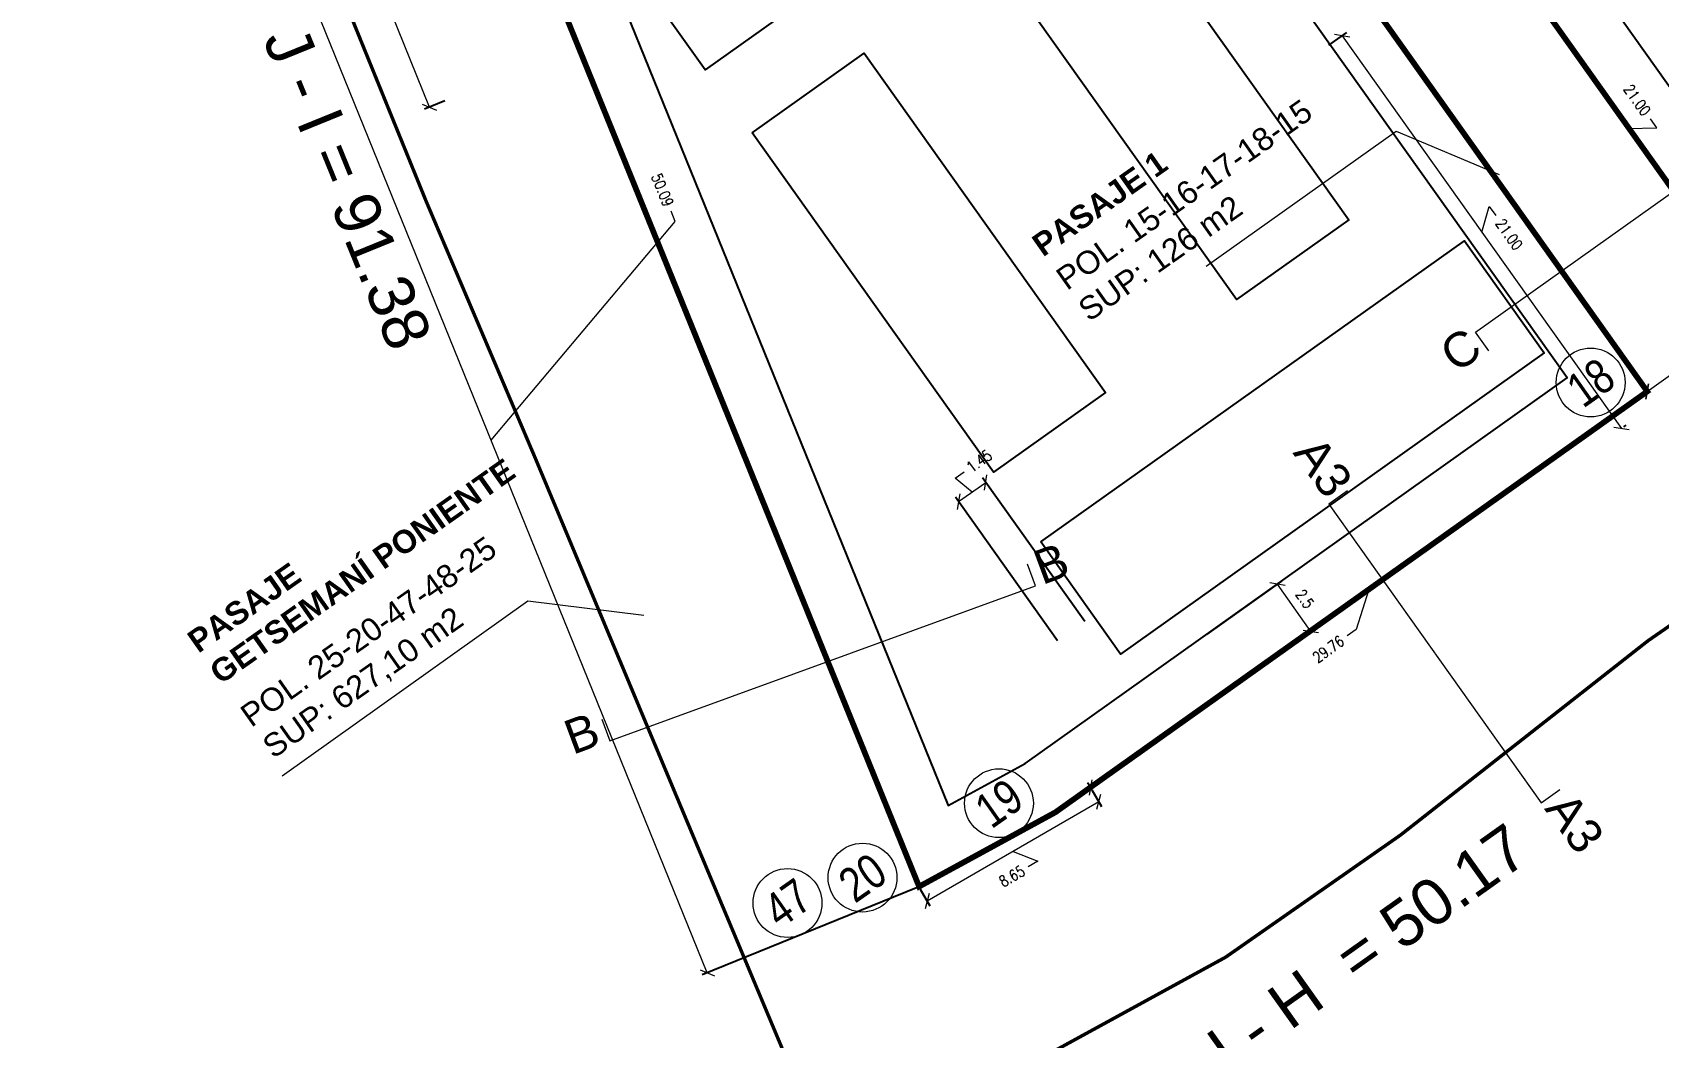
# Model space of a CAD drawing. Header units: metres. Extents: x 12 to 777, y -493 to 333.
# Drawn here: x 257.1 to 328, y -157.4 to -113.6 of the extents above; entities that cross this region are included whole.
import ezdxf
from ezdxf.enums import TextEntityAlignment as Align

# ---------------------------------------------------------------- set-up
doc = ezdxf.new("R2010")
doc.units = ezdxf.units.M
doc.header["$LTSCALE"] = 5
doc.header["$MEASUREMENT"] = 0
doc.layers.get('0').update_dxf_attribs({"color": 30})
for name, color, linetype, lineweight in [('A-ANNO-DIMS', 3, 'Continuous', 18), ('A-ANNO-TEXT', 3, 'Continuous', 18), ('G-ANNO-SYMB', 3, 'Continuous', 18), ('G-PLAN-OTLN', 7, 'Continuous', 35), ('U-ANNO-SYMB', 3, 'Continuous', 18)]:
    doc.layers.add(name, color=color, linetype=linetype, lineweight=lineweight)
doc.layers.add('U-BLDG', color=7, linetype='Continuous')
doc.layers.add('U-PROP', color=1, linetype='Continuous')
doc.styles.add('E-ARIAL', font='arial.ttf')
doc.styles.add('E-ROMANS', font='romans.shx', dxfattribs={"width": 0.8})
doc.dimstyles.new('E-0200_TICK_24', dxfattribs={"dimscale": 0.001, "dimtxt": 480, "dimasz": 480, "dimexe": 240, "dimexo": 120, "dimgap": 240, "dimtad": 0, "dimzin": 0, "dimdsep": 46, "dimtxsty": 'E-ROMANS', "dimblk": 'OBLIQUE', "dimcen": 240, "dimclrd": 256, "dimclre": 256, "dimclrt": 256, "dimadec": 0, "dimazin": 0, "dimtfac": 1, "dimtmove": 1, "dimatfit": 3, "dimldrblk": 'OPEN90', "dimfxl": 1, "dimtfill": 1, "dimtolj": 1, "dimtzin": 0, "dimlwd": -1, "dimarcsym": 0})

# ---------------------------------------------------------------- blocks, each defined once
blk = doc.blocks.new('_Oblique')
at = {"color": 0, "linetype": 'ByBlock', "lineweight": -2}
blk.add_line((-0.5, -0.5), (0.5, 0.5), dxfattribs=at)
blk = doc.blocks.new('*D323')
at = {"layer": 'A-ANNO-DIMS', "lineweight": -2, "transparency": 16777216}
for p, q in [((313.615, -114.197), (314.397, -113.641)), ((326.469, -130.82), (326.567, -130.75))]:
    blk.add_line(p, q, dxfattribs=at)
at = {"layer": 'A-ANNO-DIMS', "transparency": 16777216}
for p, q in [((314.201, -113.78), (326.372, -130.889)), ((320.287, -122.335), (320.611, -121.22)), ((320.611, -121.22), (320.889, -121.612))]:
    blk.add_line(p, q, dxfattribs=at)
at = {"layer": 'A-ANNO-DIMS', "transparency": 16777216, "xscale": 0.48, "yscale": 0.48, "zscale": 0.48}
for p, rotation in [((314.201, -113.78), 125.4251015630024), ((326.372, -130.889), 305.4251015630024)]:
    blk.add_blockref('_Oblique', p, dxfattribs=dict(at, rotation=rotation))
at = {"layer": 'A-ANNO-DIMS', "transparency": 16777216, "insert": (321.474, -122.433), "char_height": 0.48, "attachment_point": 5, "rotation": 305.4251, "style": 'E-ROMANS', "bg_fill": 3, "box_fill_scale": 1.25, "bg_fill_color": 256, "bg_fill_true_color": 13158600, "bg_fill_transparency": 0}
blk.add_mtext('\\A1;21.00', dxfattribs=at)
blk = doc.blocks.new('_Open90')
at = {"color": 0, "linetype": 'ByBlock', "lineweight": -2}
for p, q in [((0, 0), (-1, 0)), ((-0.5, 0.5), (0, 0)), ((0, 0), (-0.5, -0.5))]:
    blk.add_line(p, q, dxfattribs=at)
blk = doc.blocks.new('*D324')
at = {"layer": 'A-ANNO-DIMS', "lineweight": -2, "transparency": 16777216}
for p, q in [((320.461, -109.33), (320.36, -109.402)), ((332.628, -126.442), (332.53, -126.511))]:
    blk.add_line(p, q, dxfattribs=at)
at = {"layer": 'A-ANNO-DIMS', "transparency": 16777216}
for p, q in [((320.555, -109.263), (332.725, -126.372)), ((327.916, -117.794), (327.637, -117.403)), ((326.64, -117.818), (327.916, -117.794))]:
    blk.add_line(p, q, dxfattribs=at)
at = {"layer": 'A-ANNO-DIMS', "transparency": 16777216, "xscale": 0.48, "yscale": 0.48, "zscale": 0.48}
for p, rotation in [((320.555, -109.263), 125.4251015630024), ((332.725, -126.372), 305.4251015630024)]:
    blk.add_blockref('_Oblique', p, dxfattribs=dict(at, rotation=rotation))
at = {"layer": 'A-ANNO-DIMS', "transparency": 16777216, "insert": (327.053, -116.581), "char_height": 0.48, "attachment_point": 5, "rotation": 305.4251, "style": 'E-ROMANS', "bg_fill": 3, "box_fill_scale": 1.25, "bg_fill_color": 256, "bg_fill_true_color": 13158600, "bg_fill_transparency": 0}
blk.add_mtext('\\A1;21.00', dxfattribs=at)
blk = doc.blocks.new('*D343')
at = {"layer": 'A-ANNO-DIMS', "transparency": 16777216}
for p, q in [((327.489, -129.276), (332.375, -125.801)), ((329.932, -127.538), (329.873, -128.698)), ((329.873, -128.698), (330.264, -128.42))]:
    blk.add_line(p, q, dxfattribs=at)
at = {"layer": 'A-ANNO-DIMS', "lineweight": -2, "transparency": 16777216}
for p, q in [((332.306, -125.704), (332.236, -125.605)), ((327.42, -129.178), (327.35, -129.081))]:
    blk.add_line(p, q, dxfattribs=at)
at = {"layer": 'A-ANNO-DIMS', "transparency": 16777216, "xscale": 0.48, "yscale": 0.48, "zscale": 0.48}
for p, rotation in [((332.375, -125.801), 35.42510156300243), ((327.489, -129.276), 215.4251015630024)]:
    blk.add_blockref('_Oblique', p, dxfattribs=dict(at, rotation=rotation))
at = {"layer": 'A-ANNO-DIMS', "transparency": 16777216, "insert": (330.929, -127.947), "char_height": 0.48, "attachment_point": 5, "rotation": 35.4251, "style": 'E-ROMANS', "bg_fill": 3, "box_fill_scale": 1.25, "bg_fill_color": 256, "bg_fill_true_color": 13158600, "bg_fill_transparency": 0}
blk.add_mtext('\\A1;6.00', dxfattribs=at)
blk = doc.blocks.new('*D344')
at = {"layer": 'A-ANNO-DIMS', "transparency": 16777216}
for p, q in [((303.238, -146.533), (327.492, -129.281)), ((315.365, -137.907), (314.81, -139.651)), ((314.81, -139.651), (314.419, -139.929))]:
    blk.add_line(p, q, dxfattribs=at)
at = {"layer": 'A-ANNO-DIMS', "lineweight": -2, "transparency": 16777216}
for p, q in [((327.427, -129.188), (327.353, -129.085)), ((303.168, -146.436), (303.099, -146.338))]:
    blk.add_line(p, q, dxfattribs=at)
at = {"layer": 'A-ANNO-DIMS', "transparency": 16777216, "xscale": 0.48, "yscale": 0.48, "zscale": 0.48}
for p, rotation in [((327.492, -129.281), 35.42510156300243), ((303.238, -146.533), 215.4251015630024)]:
    blk.add_blockref('_Oblique', p, dxfattribs=dict(at, rotation=rotation))
at = {"layer": 'A-ANNO-DIMS', "transparency": 16777216, "insert": (313.598, -140.514), "char_height": 0.48, "attachment_point": 5, "rotation": 35.4251, "style": 'E-ROMANS', "bg_fill": 3, "box_fill_scale": 1.25, "bg_fill_color": 256, "bg_fill_true_color": 13158600, "bg_fill_transparency": 0}
blk.add_mtext('\\A1;29.76', dxfattribs=at)
blk = doc.blocks.new('*D354')
at = {"layer": 'A-ANNO-DIMS', "lineweight": -2, "transparency": 16777216}
for p, q in [((276.81, -104.496), (267.474, -108.284)), ((295.645, -150.914), (286.309, -154.702))]:
    blk.add_line(p, q, dxfattribs=at)
at = {"layer": 'A-ANNO-DIMS', "transparency": 16777216}
for p, q in [((286.531, -154.612), (267.697, -108.194)), ((285.138, -121.875), (284.957, -121.43)), ((277.114, -131.403), (285.138, -121.875))]:
    blk.add_line(p, q, dxfattribs=at)
at = {"layer": 'A-ANNO-DIMS', "transparency": 16777216, "xscale": 0.48, "yscale": 0.48, "zscale": 0.48}
for p, rotation in [((267.697, -108.194), 112.0850458357629), ((286.531, -154.612), 292.0850458357629)]:
    blk.add_blockref('_Oblique', p, dxfattribs=dict(at, rotation=rotation))
at = {"layer": 'A-ANNO-DIMS', "transparency": 16777216, "insert": (284.582, -120.504), "char_height": 0.48, "attachment_point": 5, "rotation": 292.08505, "style": 'E-ROMANS', "bg_fill": 3, "box_fill_scale": 1.25, "bg_fill_color": 256, "bg_fill_true_color": 13158600, "bg_fill_transparency": 0}
blk.add_mtext('\\A1;50.09', dxfattribs=at)
blk = doc.blocks.new('*D360')
at = {"layer": 'A-ANNO-DIMS', "transparency": 16777216}
for p, q in [((297.342, -133.057), (297.733, -132.779)), ((298.075, -133.662), (297.342, -133.057)), ((297.484, -134.083), (298.666, -133.242))]:
    blk.add_line(p, q, dxfattribs=at)
at = {"layer": 'A-ANNO-DIMS', "lineweight": -2, "transparency": 16777216}
for p, q in [((302.983, -139.311), (298.527, -133.046)), ((301.801, -140.151), (297.345, -133.887))]:
    blk.add_line(p, q, dxfattribs=at)
at = {"layer": 'A-ANNO-DIMS', "transparency": 16777216, "xscale": 0.48, "yscale": 0.48, "zscale": 0.48, "rotation": 215.4251015630024}
blk.add_blockref('_Oblique', (297.484, -134.083), dxfattribs=at)
at = {"layer": 'A-ANNO-DIMS', "transparency": 16777216, "insert": (298.383, -132.317), "char_height": 0.48, "attachment_point": 5, "rotation": 35.4251, "style": 'E-ROMANS', "bg_fill": 3, "box_fill_scale": 1.25, "bg_fill_color": 256, "bg_fill_true_color": 13158600, "bg_fill_transparency": 0}
blk.add_mtext('\\A1;1.45', dxfattribs=at)
at = {"layer": 'A-ANNO-DIMS', "transparency": 16777216, "xscale": 0.48, "yscale": 0.48, "zscale": 0.48, "rotation": 35.42510156300243}
blk.add_blockref('_Oblique', (298.666, -133.242), dxfattribs=at)
blk = doc.blocks.new('*D361')
at = {"layer": 'A-ANNO-DIMS', "lineweight": -2, "transparency": 16777216}
for p, q in [((262.664, -85.761), (261.777, -86.118)), ((275.093, -116.62), (274.206, -116.977))]:
    blk.add_line(p, q, dxfattribs=at)
at = {"layer": 'A-ANNO-DIMS', "transparency": 16777216}
for p, q in [((274.428, -116.888), (262, -86.028)), ((268.214, -101.458), (267.1, -101.131)), ((267.1, -101.131), (267.279, -101.576))]:
    blk.add_line(p, q, dxfattribs=at)
at = {"layer": 'A-ANNO-DIMS', "transparency": 16777216, "xscale": 0.48, "yscale": 0.48, "zscale": 0.48}
for p, rotation in [((262, -86.028), 111.9375741578677), ((274.428, -116.888), 291.9375741578677)]:
    blk.add_blockref('_Oblique', p, dxfattribs=dict(at, rotation=rotation))
at = {"layer": 'A-ANNO-DIMS', "transparency": 16777216, "insert": (267.656, -102.511), "char_height": 0.48, "attachment_point": 5, "rotation": 291.93757, "style": 'E-ROMANS', "bg_fill": 3, "box_fill_scale": 1.25, "bg_fill_color": 256, "bg_fill_true_color": 13158600, "bg_fill_transparency": 0}
blk.add_mtext('\\A1;33.38', dxfattribs=at)
blk = doc.blocks.new('*D368')
at = {"layer": 'A-ANNO-DIMS', "lineweight": -2, "transparency": 16777216}
for p, q in [((308.3, -139.87), (311.572, -137.543)), ((309.758, -141.925), (313.032, -139.596))]:
    blk.add_line(p, q, dxfattribs=at)
at = {"layer": 'A-ANNO-DIMS', "transparency": 16777216}
blk.add_line((312.837, -139.735), (311.376, -137.682), dxfattribs=at)
at = {"layer": 'A-ANNO-DIMS', "transparency": 16777216, "xscale": 0.48, "yscale": 0.48, "zscale": 0.48, "rotation": 305.4251015630024}
blk.add_blockref('_Oblique', (312.837, -139.735), dxfattribs=at)
at = {"layer": 'A-ANNO-DIMS', "transparency": 16777216, "insert": (312.572, -138.321), "char_height": 0.48, "attachment_point": 5, "rotation": 305.4251, "style": 'E-ROMANS', "bg_fill": 3, "box_fill_scale": 1.25, "bg_fill_color": 256, "bg_fill_true_color": 13158600, "bg_fill_transparency": 0}
blk.add_mtext('\\A1;2.5', dxfattribs=at)
at = {"layer": 'A-ANNO-DIMS', "transparency": 16777216, "xscale": 0.48, "yscale": 0.48, "zscale": 0.48, "rotation": 125.4251015630024}
blk.add_blockref('_Oblique', (311.376, -137.682), dxfattribs=at)
blk = doc.blocks.new('*D369')
at = {"layer": 'A-ANNO-DIMS', "lineweight": -2, "transparency": 16777216}
for p, q in [((303.298, -146.637), (303.719, -147.363)), ((295.816, -150.973), (296.237, -151.699))]:
    blk.add_line(p, q, dxfattribs=at)
at = {"layer": 'A-ANNO-DIMS', "transparency": 16777216}
for p, q in [((303.598, -147.156), (296.116, -151.491)), ((299.857, -149.323), (300.937, -149.75)), ((300.937, -149.75), (300.521, -149.991))]:
    blk.add_line(p, q, dxfattribs=at)
at = {"layer": 'A-ANNO-DIMS', "transparency": 16777216, "xscale": 0.48, "yscale": 0.48, "zscale": 0.48}
for p, rotation in [((303.598, -147.156), 30.09174664825307), ((296.116, -151.491), 210.0917466482531)]:
    blk.add_blockref('_Oblique', p, dxfattribs=dict(at, rotation=rotation))
at = {"layer": 'A-ANNO-DIMS', "transparency": 16777216, "insert": (299.808, -150.405), "char_height": 0.48, "attachment_point": 5, "rotation": 30.09175, "style": 'E-ROMANS', "bg_fill": 3, "box_fill_scale": 1.25, "bg_fill_color": 256, "bg_fill_true_color": 13158600, "bg_fill_transparency": 0}
blk.add_mtext('\\A1;8.65', dxfattribs=at)

msp = doc.modelspace()

# ---------------------------------------------------------------- texts
at = {"layer": 'A-ANNO-TEXT', "style": 'E-ARIAL'}
for s, insert, char_height, attachment_point, rotation in [('POL. 15-16-17-18-15\\PSUP: 126 m2', (301.63, -124.089), 1, 1, 35.16161), ('{\\fArial|b1|i0|c0|p34;PASAJE 1}', (300.586, -122.627), 1, 1, 35.16161), ('B', (301.126, -137.725), 1.5, 7, 20.37736)]:
    msp.add_mtext(s, dxfattribs=dict(at, insert=insert, char_height=char_height, attachment_point=attachment_point, rotation=rotation))
at = {"layer": 'A-ANNO-TEXT', "insert": (308.108, -157.412), "char_height": 2, "width": 21.62645, "attachment_point": 1, "rotation": 35.42558, "style": 'E-ARIAL'}
msp.add_mtext('{\\fArial|b0|i0|c0|p34;I - H  = 50.17}', dxfattribs=at)

# ---------------------------------------------------------------- dimensions: what is measured, and where the dimension line sits
at = {"layer": 'A-ANNO-DIMS', "color": 3}
for base, p1, p2, angle, picture, middle, dimtype in [((267.697, -108.194), (295.756, -150.869), (276.921, -104.451), 112.08505, '*D354', (284.867, -121.208), 161), ((326.372, -130.889), (313.517, -114.267), (326.372, -130.889), 125.4251, '*D323', (321.029, -121.807), 160)]:
    dim = msp.add_linear_dim(base=base, p1=p1, p2=p2, angle=angle, dimstyle='E-0200_TICK_24', dxfattribs=at)
    dim.commit()
    dim.dimension.update_dxf_attribs({"geometry": picture, "text_midpoint": middle, "dimtype": dimtype})

# ---------------------------------------------------------------- next in the draw order: linework, layer by layer
at = {"layer": 'G-ANNO-SYMB'}
for centre in [(293.3, -150.464), (290.031, -151.572)]:
    msp.add_circle(centre, 1.5, dxfattribs=at)
at = {"layer": 'U-ANNO-SYMB', "ltscale": 5}
msp.add_lwpolyline([(281.947, -143.568), (282.289, -144.508), (300.831, -137.747), (300.488, -136.808)], dxfattribs=at)
at = {"layer": 'U-ANNO-SYMB', "color": 3}
msp.add_lwpolyline([(268.007, -146.025), (278.719, -138.409), (283.771, -139.032)], dxfattribs=at)
at = {"layer": 'U-BLDG'}
for points in [[(282.961, -110.374), (297.751, -99.858), (301.229, -104.749), (286.438, -115.265)], [(299.084, -110.487), (303.974, -107.01), (314.49, -121.801), (309.6, -125.278)]]:
    msp.add_lwpolyline(points, close=True, dxfattribs=at)

# ---------------------------------------------------------------- next in the draw order: texts
at = {"layer": 'A-ANNO-TEXT', "style": 'E-ARIAL', "width": 0.8}
for s, p in [('20', (293.3, -150.464)), ('47', (290.031, -151.572))]:
    msp.add_text(s, height=1.5, rotation=35.16161, dxfattribs=at).set_placement(p, align=Align.MIDDLE_CENTER)
at = {"layer": 'A-ANNO-TEXT', "style": 'E-ARIAL'}
for s, insert, char_height, attachment_point, rotation in [('{\\fArial|b1|i0|c0|p34;PASAJE \\PGETSEMANÍ PONIENTE }', (263.783, -139.897), 1, 1, 35.16161), ('POL. 25-20-47-48-25\\PSUP: 627,10 m2', (266.086, -143.13), 1, 1, 35.16161), ('B', (280.67, -145.124), 1.5, 7, 20.37736)]:
    msp.add_mtext(s, dxfattribs=dict(at, insert=insert, char_height=char_height, attachment_point=attachment_point, rotation=rotation))

# ---------------------------------------------------------------- next in the draw order: dimensions: what is measured, and where the dimension line sits
at = {"layer": 'A-ANNO-DIMS', "color": 3}
dim = msp.add_linear_dim(base=(262, -86.028), p1=(275.204, -116.575), p2=(262.775, -85.716), angle=111.93757, text='33.38', dimstyle='E-0200_TICK_24', dxfattribs=at)
dim.commit()
dim.dimension.update_dxf_attribs({"geometry": '*D361', "text_midpoint": (267.369, -101.798), "dimtype": 161})
dim = msp.add_linear_dim(base=(332.725, -126.372), p1=(320.559, -109.26), p2=(332.725, -126.372), angle=125.4251, dimstyle='E-0200_TICK_24', dxfattribs=at)
dim.commit()
dim.dimension.update_dxf_attribs({"geometry": '*D324', "text_midpoint": (327.498, -117.207), "dimtype": 160})

# ---------------------------------------------------------------- next in the draw order: linework, layer by layer
at = {"layer": 'U-ANNO-SYMB', "color": 3}
msp.add_lwpolyline([(308.277, -123.821), (316.555, -117.935), (321.045, -119.829)], dxfattribs=at)

# ---------------------------------------------------------------- next in the draw order: texts
at = {"layer": 'A-ANNO-TEXT', "insert": (269.001, -113.159), "char_height": 2, "width": 21.62645, "attachment_point": 1, "rotation": 292.15372, "style": 'E-ARIAL'}
msp.add_mtext('{\\fArial|b0|i0|c0|p34;J - I = 91.38}', dxfattribs=at)
at = {"layer": 'A-ANNO-TEXT', "insert": (319.194, -128.531), "char_height": 1.5, "attachment_point": 7, "rotation": 35.77411, "style": 'E-ARIAL'}
msp.add_mtext('C', dxfattribs=at)

# ---------------------------------------------------------------- next in the draw order: dimensions: what is measured, and where the dimension line sits
at = {"layer": 'A-ANNO-DIMS', "color": 3}
dim = msp.add_linear_dim(base=(332.375, -125.801), p1=(327.489, -129.276), p2=(332.375, -125.802), angle=35.4251, dimstyle='E-0200_TICK_24', dxfattribs=at)
dim.commit()
dim.dimension.update_dxf_attribs({"geometry": '*D343', "text_midpoint": (330.46, -128.28), "dimtype": 160})

# ---------------------------------------------------------------- next in the draw order: linework, layer by layer
at = {"layer": 'U-ANNO-SYMB', "ltscale": 5}
msp.add_lwpolyline([(320.592, -127.506), (320.012, -126.692), (331.012, -118.866), (331.592, -119.68)], dxfattribs=at)

# ---------------------------------------------------------------- next in the draw order: dimensions: what is measured, and where the dimension line sits
at = {"layer": 'A-ANNO-DIMS', "color": 3}
dim = msp.add_linear_dim(base=(327.492, -129.281), p1=(303.238, -146.533), p2=(327.496, -129.286), angle=35.4251, dimstyle='E-0200_TICK_24', dxfattribs=at)
dim.commit()
dim.dimension.update_dxf_attribs({"geometry": '*D344', "text_midpoint": (314.224, -140.068), "dimtype": 160})

# ---------------------------------------------------------------- next in the draw order: linework, layer by layer
at = {"layer": 'G-ANNO-SYMB'}
msp.add_circle((325.025, -128.891), 1.5, dxfattribs=at)
at = {"layer": 'U-ANNO-SYMB', "ltscale": 5}
msp.add_lwpolyline([(314.429, -133.611), (313.615, -134.191), (322.87, -147.201), (323.685, -146.621)], dxfattribs=at)

# ---------------------------------------------------------------- next in the draw order: texts
at = {"layer": 'A-ANNO-TEXT', "style": 'E-ARIAL', "width": 0.8}
msp.add_text('18', height=1.5, rotation=35.16161, dxfattribs=at).set_placement((325.025, -128.891), align=Align.MIDDLE_CENTER)
at = {"layer": 'A-ANNO-TEXT', "char_height": 1.5, "attachment_point": 7, "rotation": 305.77411, "style": 'E-ARIAL'}
for insert in [(312.005, -131.971), (322.97, -147.479)]:
    msp.add_mtext('A3', dxfattribs=dict(at, insert=insert))

# ---------------------------------------------------------------- next in the draw order: dimensions: what is measured, and where the dimension line sits
at = {"layer": 'A-ANNO-DIMS', "color": 3}
dim = msp.add_linear_dim(base=(298.666, -133.242), p1=(301.871, -140.249), p2=(303.052, -139.409), angle=35.4251, text='1.45', dimstyle='E-0200_TICK_24', dxfattribs=at)
dim.commit()
dim.dimension.update_dxf_attribs({"geometry": '*D360', "text_midpoint": (297.928, -132.64), "dimtype": 160})
dim = msp.add_linear_dim(base=(296.116, -151.491), p1=(303.238, -146.533), p2=(295.756, -150.869), angle=210.09175, dimstyle='E-0200_TICK_24', dxfattribs=at)
dim.commit()
dim.dimension.update_dxf_attribs({"geometry": '*D369', "text_midpoint": (300.314, -150.111), "dimtype": 161})

# ---------------------------------------------------------------- next in the draw order: linework, layer by layer
at = {"layer": 'G-ANNO-SYMB'}
msp.add_circle((299.243, -147.224), 1.5, dxfattribs=at)
at = {"layer": 'U-BLDG'}
for points in [[(288.484, -118.01), (293.374, -114.533), (303.89, -129.324), (299, -132.801)], [(301.07, -135.84), (319.529, -122.715), (323.003, -127.601), (304.544, -140.726)]]:
    msp.add_lwpolyline(points, close=True, dxfattribs=at)

# ---------------------------------------------------------------- next in the draw order: texts
at = {"layer": 'A-ANNO-TEXT', "style": 'E-ARIAL', "width": 0.8}
msp.add_text('19', height=1.5, rotation=35.16161, dxfattribs=at).set_placement((299.243, -147.224), align=Align.MIDDLE_CENTER)

# ---------------------------------------------------------------- next in the draw order: dimensions: what is measured, and where the dimension line sits
at = {"layer": 'A-ANNO-DIMS', "color": 3}
dim = msp.add_linear_dim(base=(311.376, -137.682), p1=(309.661, -141.994), p2=(308.202, -139.939), angle=125.4251, text='2.5', dimstyle='E-0200_TICK_24', dxfattribs=at)
dim.commit()
dim.dimension.update_dxf_attribs({"geometry": '*D368', "text_midpoint": (312.572, -138.321), "dimtype": 160})

# ---------------------------------------------------------------- next in the draw order: linework, layer by layer
at = {"layer": 'G-PLAN-OTLN', "ltscale": 0.4, "const_width": 0.25, "flags": 128}
msp.add_lwpolyline([(332.251, -36.312), (305.76, -55.147), (317.929, -72.262), (313.043, -75.736), (300.874, -58.621), (267.863, -82.092), (267.863, -82.092), (267.863, -82.092), (267.863, -82.092), (267.863, -82.092), (267.863, -82.092), (267.863, -82.092), (274.614, -98.729), (287.687, -89.434), (291.161, -94.32), (276.93, -104.438), (295.765, -150.856), (301.708, -147.616), (303.246, -146.52), (327.493, -129.281), (315.323, -112.164), (320.209, -108.69), (332.379, -125.807)], dxfattribs=at)
at = {"layer": 'U-BLDG', "ltscale": 0.4, "flags": 128}
msp.add_lwpolyline([(331.662, -39.798), (309.246, -55.736), (321.415, -72.851), (312.454, -79.223), (300.285, -62.107), (270.923, -82.984), (275.742, -94.859), (288.275, -85.948), (294.647, -94.909), (279.99, -105.33), (297.028, -147.32), (300.379, -145.493), (301.796, -144.484), (324.007, -128.692), (311.837, -111.575), (320.798, -105.204), (332.968, -122.321)], dxfattribs=at)
at = {"layer": 'U-PROP', "ltscale": 0.8, "const_width": 0.15, "flags": 128}
msp.add_lwpolyline([(438.488, -73.923), (344.226, -128.656), (385.183, -208.796), (377.476, -212.75), (333.854, -135.757), (327.525, -140.145), (316.742, -148.61), (309.131, -153.926), (292.047, -163.279), (285.204, -146.945), (279.05, -132.211), (274.289, -121.004), (268.969, -107.91), (257.224, -78.795), (288.503, -55.71)], dxfattribs=at)

doc.saveas('drawing.dxf')
